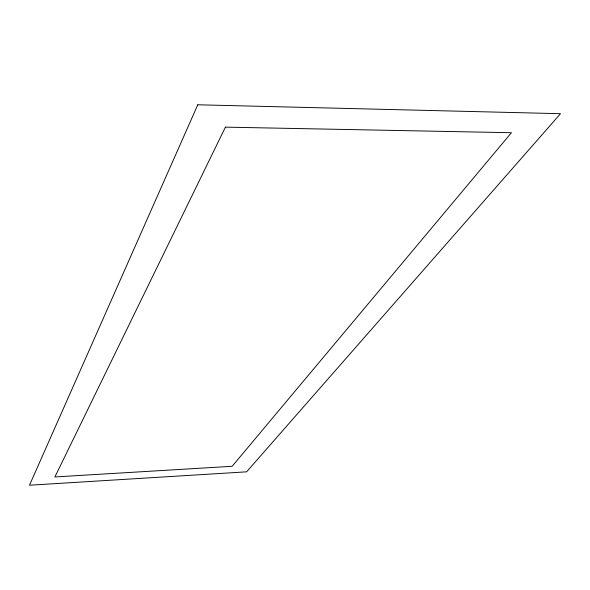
<?xml version="1.0" encoding="UTF-8"?>
<svg xmlns="http://www.w3.org/2000/svg" width="590" height="590" viewBox="0 0 590 590"><rect width="100%" height="100%" fill="white"/><g stroke="black" fill="none" stroke-linecap="round" stroke-linejoin="round"><path stroke-width="0.89" d="M197.775 104.784L29.5 485.216L246.613 471.83L560.5 113.693L197.775 104.784M225.424 127.138L54.892 476.949L232.158 466.292L511.434 132.713L225.424 127.138"/></g></svg>
